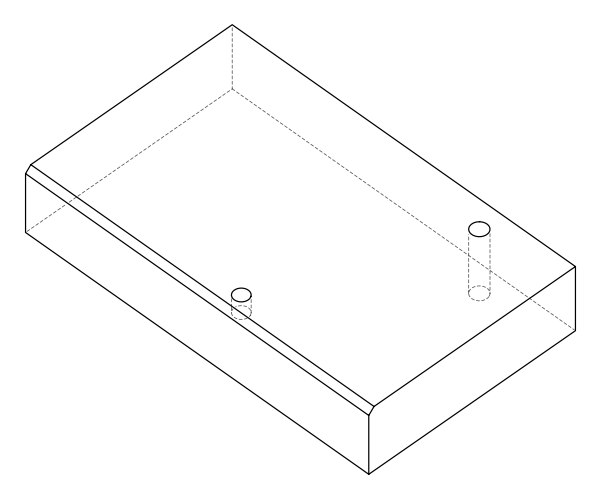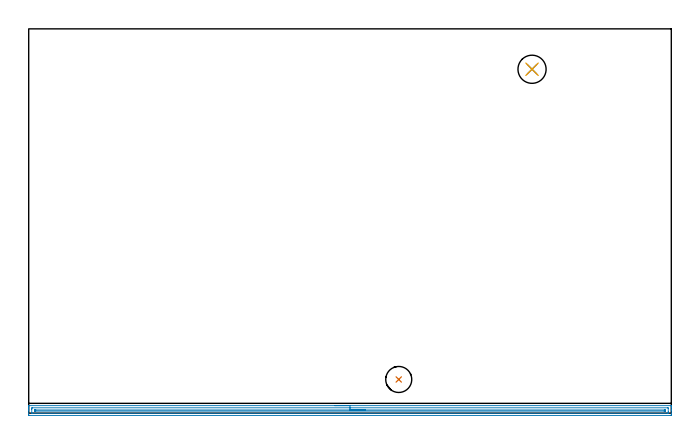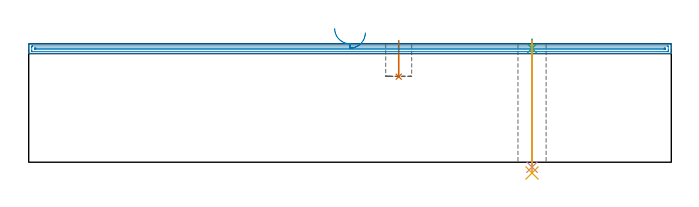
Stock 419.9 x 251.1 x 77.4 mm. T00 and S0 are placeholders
(PLAN: 5 operations, 4 tool changes, 11.1 min)
(1 INDEXABLE_INSERT_DRILL_BLIND_HOLE_FROM_SOLID | STEP1POCKET | NXT0302_005 | 0.1 min | 4825 mm3)
(2 AREA_MILL | FG_CHAMFER_SURFACE | UGT0205_001 | 10.24 min | 8600 mm3)
(3 SPOT_DRILL | STEP1HOLE | NXT0321_9005460120000 | 0.05 min | 182 mm3)
(4 DRILL_THROUGH_HOLE_INTO_CENTER | STEP1HOLE | NXT0301_065 | 0.33 min | 5207 mm3)
(5 DRILL_TO_ENLARGE_THROUGH_HOLE | STEP1HOLE | UGT0301_253 | 0.35 min | 15158 mm3)
(TOOL NXT0302_005 | Index. Insert Drill 17mm [880-D1700L20-05] | D17 PA176 FL85 Z2)
(TOOL UGT0205_001 | Chamfer Mill 20 x 3 x 45 deg. | D20 FL50 Z2)
(TOOL NXT0321_9005460120000 | NC Spot Drill, 142deg, 12mm, Carbide, Uncoated | D12 PA142 FL30 Z2)
(TOOL NXT0301_065 | Carbide Drill 9.4mm [860.1-0940-075A1-MM 2214] | D9.4 PA140 FL98 Z2)
(TOOL UGT0301_253 | Twist Drill 18.4 mm | D18.4 PA118 FL135 Z2)
(OP 1 INDEXABLE_INSERT_DRILL_BLIND_HOLE_FROM_SOLID)
G17 G21 G94 G90
T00 M6
G54
G17 G0 G90 X241.8 Y22. S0 M3
G43 Z87.4 H1
G94 G81 G98 Z55.9 F250. R79.4
G80
M5
M2
(OP 2 AREA_MILL)
G17 G21 G94 G90
T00 M6
G54
G17 G0 G90 X199.95 Y4.9 S1061 M3
G43 Z87.4 H0
G94 G1 X199.988 Z86.528 F250.
X200.102 Z85.663
X200.291 Z84.812
X200.553 Z83.98
X200.887 Z83.174
X201.29 Z82.4
X201.758 Z81.664
X202.29 Z80.972
X202.879 Z80.329
X203.522 Z79.739
X204.214 Z79.208
X204.95 Z78.74
X205.724 Z78.337
X206.53 Z78.003
X207.362 Z77.741
X208.214 Z77.552
X209.078 Z77.438
X209.95 Z77.4
X419.737
X419.89 Y4.897 Z77.388
X419.893 Y4.867 Z77.359
X419.9 Y4.508 Z77.008
Y4.122 Z76.622
Y3.475 Z75.97
Y2.264 Z74.761
Y1.703 Z74.197
Y-0.681 Z71.816
X419.898 Y-0.963 Z71.534
X419.892 Y-1.491 Z71.005
X419.825 Y-1.494 Z71.003
X419.291 Y-1.5 Z71.
X0.609
X0.075 Y-1.494 Z71.003
X0.008 Y-1.491 Z71.005
X0. Y-0.963 Z71.533
Y1.7 Z74.194
Y2.264 Z74.761
Y2.588 Z75.084
Y3.152 Z75.648
Y3.475 Z75.97
Y4.122 Z76.622
Y4.508 Z77.008
X0.007 Y4.867 Z77.359
X0.01 Y4.897 Z77.388
X0.163 Y4.9 Z77.4
X209.95
Y3.486 Z75.986
X417.505
X417.89 Y3.475 Z75.975
X417.899 Y3.084 Z75.584
X417.9 Y0.812 Z73.312
X417.899 Y0.421 Z72.921
X417.89 Y-0.075 Z72.425
X417.516 Y-0.086 Z72.414
X417.505
X2.395
X2.01 Y-0.075 Z72.425
X2.001 Y0.316 Z72.816
X2. Y2.588 Z75.088
X2.001 Y2.979 Z75.479
X2.01 Y3.475 Z75.975
X2.384 Y3.486 Z75.986
X2.395
X209.95
Y2.072 Z74.572
X415.347 Y2.071 Z74.571
X415.72 Y2.069 Z74.569
X415.844 Y2.067 Z74.567
X415.881 Y2.065 Z74.565
X415.89 Y1.997 Z74.497
X415.895 Y1.879 Z74.379
X415.899 Y1.7 Z74.2
X415.898 Y1.523 Z74.023
X415.89 Y1.345 Z73.845
X415.878 Y1.335 Z73.835
X415.859 Y1.332 Z73.832
X415.813 Y1.329 Z73.829
X415.72
X415.201 Y1.328 Z73.828
X4.553 Y1.329 Z73.829
X4.18 Y1.33 Z73.83
X4.056 Y1.333 Z73.833
X4.019 Y1.335 Z73.835
X4.01 Y1.402 Z73.902
X4.005 Y1.521 Z74.021
X4.001 Y1.7 Z74.2
X4.002 Y1.877 Z74.377
X4.01 Y2.055 Z74.555
X4.022 Y2.065 Z74.565
X4.041 Y2.068 Z74.568
X4.087 Y2.07 Z74.57
X4.18 Y2.071 Z74.571
X4.699 Y2.072 Z74.572
X209.95
X210.822 Z74.61
X211.686 Z74.723
X212.538 Z74.912
X213.37 Z75.175
X214.176 Z75.508
X214.95 Z75.911
X215.686 Z76.38
X216.378 Z76.911
X217.021 Z77.5
X217.61 Z78.144
X218.142 Z78.836
X218.61 Z79.572
X219.013 Z80.345
X219.347 Z81.151
X219.609 Z81.983
X219.798 Z82.835
X219.912 Z83.7
X219.95 Z84.572
G0 Z87.4
M5
M2
(OP 3 SPOT_DRILL)
G17 G21 G94 G90
T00 M6
G54
G17 G0 G90 X328.9 Y224.7 S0 M3
G43 Z87.4 H0
G94 G81 G98 Z74.4 F250. R80.4
G80
M5
M2
(OP 4 DRILL_THROUGH_HOLE_INTO_CENTER)
G17 G21 G94 G90
T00 M6
G54
G17 G0 G90 X328.9 Y224.7 S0 M3
G43 Z87.4 H1
G94 G73 G98 Z-3.211 F250. Q8.957 R79.4
G80
M5
M2
(OP 5 DRILL_TO_ENLARGE_THROUGH_HOLE)
G17 G21 G94 G90
T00 M6
G54
G17 G0 G90 X328.9 Y224.7 S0 M3
G43 Z87.4 H0
G94 G73 G98 Z-7.028 F250. Q16.886 R79.4
G80
M5
M2
